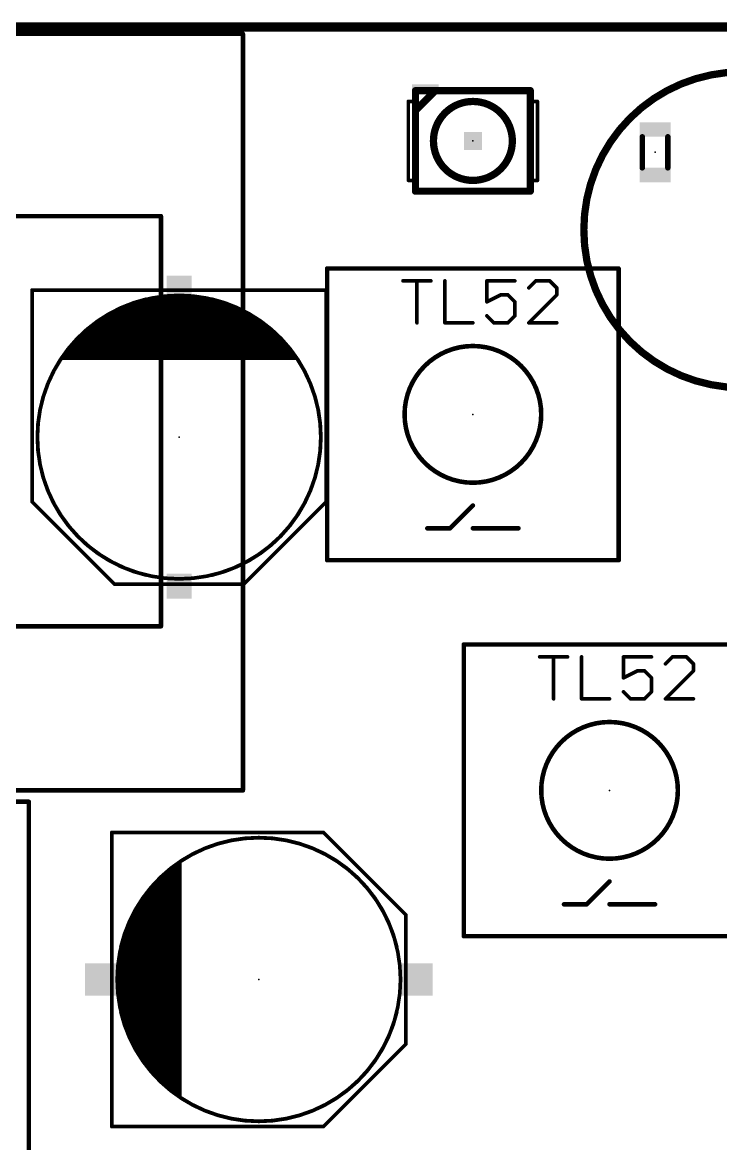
# Model space of a CAD drawing. Extents: x -0.2 to 4.76, y 0.34 to 5.06.
# Drawn here: x 2.793 to 3.559, y 3.825 to 5.055 of the extents above; entities that cross this region are included whole.
import ezdxf

# ---------------------------------------------------------------- set-up
doc = ezdxf.new("R2010")
doc.units = 0
for name, color, linetype in [('21', 253, 'CONTINUOUS'), ('22', 253, 'CONTINUOUS'), ('23', 7, 'CONTINUOUS'), ('24', 7, 'CONTINUOUS'), ('46', 140, 'CONTINUOUS'), ('51', 253, 'CONTINUOUS'), ('52', 253, 'CONTINUOUS')]:
    doc.layers.add(name, color=color, linetype=linetype)

# ---------------------------------------------------------------- blocks, each defined once
blk = doc.blocks.new('RECT')
blk.add_solid([(-0.5, -0.5), (0.5, -0.5), (-0.5, 0.5), (0.5, 0.5)])

msp = doc.modelspace()

# ---------------------------------------------------------------- linework, layer by layer
at = {"layer": '21'}
for points, const_width in [([(3.035, 5.0425), (1.695, 5.0425)], 0.005), ([(3.035, 4.2125), (3.035, 5.0425)], 0.005), ([(2.945, 4.8425), (1.765, 4.8425)], 0.005), ([(2.945, 4.3925), (2.945, 4.8425)], 0.005), ([(3.1275, 4.465), (3.1275, 4.785)], 0.005), ([(3.1275, 4.785), (3.4475, 4.785)], 0.005), ([(3.4475, 4.785), (3.4475, 4.465)], 0.005), ([(3.21076, 4.771464), (3.241453, 4.771464)], 0.004), ([(3.226106, 4.725425), (3.226106, 4.771464)], 0.004), ([(3.256799, 4.771464), (3.256799, 4.725425)], 0.004), ([(3.333531, 4.771464), (3.302838, 4.771464)], 0.004), ([(3.302838, 4.771464), (3.302838, 4.748445)], 0.004), ([(3.356551, 4.771464), (3.348878, 4.763791)], 0.004), ([(3.371897, 4.771464), (3.356551, 4.771464)], 0.004), ([(3.37957, 4.763791), (3.371897, 4.771464)], 0.004), ([(3.37957, 4.756118), (3.37957, 4.763791)], 0.004), ([(3.302838, 4.748445), (3.318185, 4.756118)], 0.004), ([(3.318185, 4.756118), (3.325858, 4.756118)], 0.004), ([(3.325858, 4.756118), (3.333531, 4.748445)], 0.004), ([(3.333531, 4.748445), (3.333531, 4.733098)], 0.004), ([(3.348878, 4.725425), (3.37957, 4.756118)], 0.004), ([(3.256799, 4.725425), (3.287492, 4.725425)], 0.004), ([(3.310511, 4.725425), (3.302838, 4.733098)], 0.004), ([(3.325858, 4.725425), (3.310511, 4.725425)], 0.004), ([(3.333531, 4.733098), (3.325858, 4.725425)], 0.004), ([(3.37957, 4.725425), (3.348878, 4.725425)], 0.004), ([(3.2625, 4.5), (3.2875, 4.525)], 0.005), ([(3.2375, 4.5), (3.2625, 4.5)], 0.005), ([(3.2875, 4.5), (3.3375, 4.5)], 0.005), ([(3.4475, 4.465), (3.1275, 4.465)], 0.005), ([(1.765, 4.3925), (2.945, 4.3925)], 0.005), ([(3.2775, 4.0525), (3.2775, 4.3725)], 0.005), ([(3.2775, 4.3725), (3.5975, 4.3725)], 0.005), ([(3.36076, 4.358964), (3.391453, 4.358964)], 0.004), ([(3.376106, 4.312925), (3.376106, 4.358964)], 0.004), ([(3.406799, 4.358964), (3.406799, 4.312925)], 0.004), ([(3.483531, 4.358964), (3.452838, 4.358964)], 0.004), ([(3.452838, 4.358964), (3.452838, 4.335945)], 0.004), ([(3.506551, 4.358964), (3.498878, 4.351291)], 0.004), ([(3.521897, 4.358964), (3.506551, 4.358964)], 0.004), ([(3.52957, 4.351291), (3.521897, 4.358964)], 0.004), ([(3.452838, 4.335945), (3.468185, 4.343618)], 0.004), ([(3.468185, 4.343618), (3.475858, 4.343618)], 0.004), ([(3.475858, 4.343618), (3.483531, 4.335945)], 0.004), ([(3.498878, 4.312925), (3.52957, 4.343618)], 0.004), ([(3.52957, 4.343618), (3.52957, 4.351291)], 0.004), ([(3.483531, 4.335945), (3.483531, 4.320598)], 0.004), ([(3.460511, 4.312925), (3.452838, 4.320598)], 0.004), ([(3.483531, 4.320598), (3.475858, 4.312925)], 0.004), ([(3.406799, 4.312925), (3.437492, 4.312925)], 0.004), ([(3.475858, 4.312925), (3.460511, 4.312925)], 0.004), ([(3.52957, 4.312925), (3.498878, 4.312925)], 0.004), ([(1.695, 4.2125), (3.035, 4.2125)], 0.005), ([(3.4125, 4.0875), (3.4375, 4.1125)], 0.005), ([(3.3875, 4.0875), (3.4125, 4.0875)], 0.005), ([(3.4375, 4.0875), (3.4875, 4.0875)], 0.005), ([(3.5975, 4.0525), (3.2775, 4.0525)], 0.005)]:
    msp.add_lwpolyline(points, dxfattribs=dict(at, const_width=const_width))
for points, const_width in [([(3.03625, 5.0425, 1), (3.03375, 5.0425)], 0.0025), ([(3.035, 5.04125, 1), (3.035, 5.04375)], 0.0025), ([(2.94625, 4.8425, 1), (2.94375, 4.8425)], 0.0025), ([(2.945, 4.84125, 1), (2.945, 4.84375)], 0.0025), ([(3.12875, 4.785, 1), (3.12625, 4.785)], 0.0025), ([(3.1275, 4.78625, 1), (3.1275, 4.78375)], 0.0025), ([(3.44875, 4.785, 1), (3.44625, 4.785)], 0.0025), ([(3.4475, 4.78375, 1), (3.4475, 4.78625)], 0.0025), ([(3.21076, 4.772464, 1), (3.21076, 4.770464)], 0.002), ([(3.227106, 4.771464, 1), (3.225106, 4.771464)], 0.002), ([(3.241453, 4.770464, 1), (3.241453, 4.772464)], 0.002), ([(3.257799, 4.771464, 1), (3.255799, 4.771464)], 0.002), ([(3.302838, 4.772464, 1), (3.302838, 4.770464)], 0.002), ([(3.303838, 4.771464, 1), (3.301838, 4.771464)], 0.002), ([(3.333531, 4.770464, 1), (3.333531, 4.772464)], 0.002), ([(3.356551, 4.772464, 1), (3.356551, 4.770464)], 0.002), ([(3.357258, 4.770757, 1), (3.355844, 4.772172)], 0.002), ([(3.372604, 4.772172, 1), (3.37119, 4.770757)], 0.002), ([(3.371897, 4.770464, 1), (3.371897, 4.772464)], 0.002), ([(3.34817, 4.764498, 1), (3.349585, 4.763084)], 0.002), ([(3.38057, 4.763791, 1), (3.37857, 4.763791)], 0.002), ([(3.378863, 4.763084, 1), (3.380277, 4.764498)], 0.002), ([(3.302391, 4.749339, 1), (3.303286, 4.74755)], 0.002), ([(3.301838, 4.748445, 1), (3.303838, 4.748445)], 0.002), ([(3.318185, 4.757118, 1), (3.318185, 4.755118)], 0.002), ([(3.318632, 4.755224, 1), (3.317737, 4.757012)], 0.002), ([(3.326565, 4.756825, 1), (3.325151, 4.755411)], 0.002), ([(3.325858, 4.755118, 1), (3.325858, 4.757118)], 0.002), ([(3.334531, 4.748445, 1), (3.332531, 4.748445)], 0.002), ([(3.332824, 4.747738, 1), (3.334238, 4.749152)], 0.002), ([(3.37857, 4.756118, 1), (3.38057, 4.756118)], 0.002), ([(3.380277, 4.755411, 1), (3.378863, 4.756825)], 0.002), ([(3.225106, 4.725425, 1), (3.227106, 4.725425)], 0.002), ([(3.256799, 4.726425, 1), (3.256799, 4.724425)], 0.002), ([(3.255799, 4.725425, 1), (3.257799, 4.725425)], 0.002), ([(3.287492, 4.724425, 1), (3.287492, 4.726425)], 0.002), ([(3.303545, 4.733805, 1), (3.302131, 4.732391)], 0.002), ([(3.310511, 4.726425, 1), (3.310511, 4.724425)], 0.002), ([(3.309804, 4.724718, 1), (3.311219, 4.726132)], 0.002), ([(3.325151, 4.726132, 1), (3.326565, 4.724718)], 0.002), ([(3.325858, 4.724425, 1), (3.325858, 4.726425)], 0.002), ([(3.332531, 4.733098, 1), (3.334531, 4.733098)], 0.002), ([(3.334238, 4.732391, 1), (3.332824, 4.733805)], 0.002), ([(3.34817, 4.726132, 1), (3.349585, 4.724718)], 0.002), ([(3.348878, 4.726425, 1), (3.348878, 4.724425)], 0.002), ([(3.37957, 4.724425, 1), (3.37957, 4.726425)], 0.002), ([(3.2875, 4.55, 1), (3.2875, 4.7, 1), (3.2875, 4.55)], 0.005), ([(3.288384, 4.524116, 1), (3.286616, 4.525884)], 0.0025), ([(3.2375, 4.50125, 1), (3.2375, 4.49875)], 0.0025), ([(3.261616, 4.500884, 1), (3.263384, 4.499116)], 0.0025), ([(3.2625, 4.49875, 1), (3.2625, 4.50125)], 0.0025), ([(3.2875, 4.50125, 1), (3.2875, 4.49875)], 0.0025), ([(3.3375, 4.49875, 1), (3.3375, 4.50125)], 0.0025), ([(3.1275, 4.46625, 1), (3.1275, 4.46375)], 0.0025), ([(3.12625, 4.465, 1), (3.12875, 4.465)], 0.0025), ([(3.44625, 4.465, 1), (3.44875, 4.465)], 0.0025), ([(3.4475, 4.46375, 1), (3.4475, 4.46625)], 0.0025), ([(2.94375, 4.3925, 1), (2.94625, 4.3925)], 0.0025), ([(2.945, 4.39125, 1), (2.945, 4.39375)], 0.0025), ([(3.27875, 4.3725, 1), (3.27625, 4.3725)], 0.0025), ([(3.2775, 4.37375, 1), (3.2775, 4.37125)], 0.0025), ([(3.36076, 4.359964, 1), (3.36076, 4.357964)], 0.002), ([(3.377106, 4.358964, 1), (3.375106, 4.358964)], 0.002), ([(3.391453, 4.357964, 1), (3.391453, 4.359964)], 0.002), ([(3.407799, 4.358964, 1), (3.405799, 4.358964)], 0.002), ([(3.452838, 4.359964, 1), (3.452838, 4.357964)], 0.002), ([(3.453838, 4.358964, 1), (3.451838, 4.358964)], 0.002), ([(3.483531, 4.357964, 1), (3.483531, 4.359964)], 0.002), ([(3.506551, 4.359964, 1), (3.506551, 4.357964)], 0.002), ([(3.507258, 4.358257, 1), (3.505844, 4.359672)], 0.002), ([(3.522604, 4.359672, 1), (3.52119, 4.358257)], 0.002), ([(3.521897, 4.357964, 1), (3.521897, 4.359964)], 0.002), ([(3.468185, 4.344618, 1), (3.468185, 4.342618)], 0.002), ([(3.468632, 4.342724, 1), (3.467737, 4.344512)], 0.002), ([(3.476565, 4.344325, 1), (3.475151, 4.342911)], 0.002), ([(3.475858, 4.342618, 1), (3.475858, 4.344618)], 0.002), ([(3.49817, 4.351998, 1), (3.499585, 4.350584)], 0.002), ([(3.53057, 4.351291, 1), (3.52857, 4.351291)], 0.002), ([(3.52857, 4.343618, 1), (3.53057, 4.343618)], 0.002), ([(3.528863, 4.350584, 1), (3.530277, 4.351998)], 0.002), ([(3.530277, 4.342911, 1), (3.528863, 4.344325)], 0.002), ([(3.452391, 4.336839, 1), (3.453286, 4.33505)], 0.002), ([(3.451838, 4.335945, 1), (3.453838, 4.335945)], 0.002), ([(3.484531, 4.335945, 1), (3.482531, 4.335945)], 0.002), ([(3.482824, 4.335238, 1), (3.484238, 4.336652)], 0.002), ([(3.453545, 4.321305, 1), (3.452131, 4.319891)], 0.002), ([(3.482531, 4.320598, 1), (3.484531, 4.320598)], 0.002), ([(3.484238, 4.319891, 1), (3.482824, 4.321305)], 0.002), ([(3.375106, 4.312925, 1), (3.377106, 4.312925)], 0.002), ([(3.406799, 4.313925, 1), (3.406799, 4.311925)], 0.002), ([(3.405799, 4.312925, 1), (3.407799, 4.312925)], 0.002), ([(3.437492, 4.311925, 1), (3.437492, 4.313925)], 0.002), ([(3.460511, 4.313925, 1), (3.460511, 4.311925)], 0.002), ([(3.459804, 4.312218, 1), (3.461219, 4.313632)], 0.002), ([(3.475151, 4.313632, 1), (3.476565, 4.312218)], 0.002), ([(3.475858, 4.311925, 1), (3.475858, 4.313925)], 0.002), ([(3.49817, 4.313632, 1), (3.499585, 4.312218)], 0.002), ([(3.498878, 4.313925, 1), (3.498878, 4.311925)], 0.002), ([(3.52957, 4.311925, 1), (3.52957, 4.313925)], 0.002), ([(3.4375, 4.1375, 1), (3.4375, 4.2875, 1), (3.4375, 4.1375)], 0.005), ([(3.03375, 4.2125, 1), (3.03625, 4.2125)], 0.0025), ([(3.035, 4.21125, 1), (3.035, 4.21375)], 0.0025), ([(3.438384, 4.111616, 1), (3.436616, 4.113384)], 0.0025), ([(3.3875, 4.08875, 1), (3.3875, 4.08625)], 0.0025), ([(3.411616, 4.088384, 1), (3.413384, 4.086616)], 0.0025), ([(3.4125, 4.08625, 1), (3.4125, 4.08875)], 0.0025), ([(3.4375, 4.08875, 1), (3.4375, 4.08625)], 0.0025), ([(3.4875, 4.08625, 1), (3.4875, 4.08875)], 0.0025), ([(3.2775, 4.05375, 1), (3.2775, 4.05125)], 0.0025), ([(3.27625, 4.0525, 1), (3.27875, 4.0525)], 0.0025)]:
    msp.add_lwpolyline(points, format="xyb", dxfattribs=dict(at, const_width=const_width))
at = {"layer": '22'}
for points, const_width in [([(3.5825, 4.654272, 1), (3.5825, 5.000728, 1), (3.5825, 4.654272)], 0.008), ([(2.803583, 4.762417, 1), (2.803583, 4.760417)], 0.002), ([(2.804583, 4.761417, 1), (2.802583, 4.761417)], 0.002), ([(2.929567, 4.760417, 1), (2.929567, 4.762417)], 0.002), ([(3.000433, 4.762417, 1), (3.000433, 4.760417)], 0.002), ([(3.127417, 4.761417, 1), (3.125417, 4.761417)], 0.002), ([(3.126417, 4.760417, 1), (3.126417, 4.762417)], 0.002), ([(2.929567, 4.751575, 0.793194), (2.929567, 4.448425)], 0.004), ([(3.000433, 4.448425, 0.793194), (3.000433, 4.751575)], 0.004), ([(2.80429, 4.529841, 1), (2.802876, 4.528427)], 0.002), ([(2.802583, 4.529134, 1), (2.804583, 4.529134)], 0.002), ([(3.125417, 4.529134, 1), (3.127417, 4.529134)], 0.002), ([(3.127124, 4.528427, 1), (3.12571, 4.529841)], 0.002), ([(2.894134, 4.439583, 1), (2.894134, 4.437583)], 0.002), ([(2.929567, 4.437583, 1), (2.929567, 4.439583)], 0.002), ([(3.000433, 4.439583, 1), (3.000433, 4.437583)], 0.002), ([(3.035866, 4.437583, 1), (3.035866, 4.439583)], 0.002), ([(2.893427, 4.437876, 1), (2.894841, 4.43929)], 0.002), ([(3.035159, 4.43929, 1), (3.036573, 4.437876)], 0.002), ([(2.80125, 4.2, 1), (2.79875, 4.2)], 0.0025), ([(2.8, 4.19875, 1), (2.8, 4.20125)], 0.0025), ([(2.891083, 4.167417, 1), (2.891083, 4.165417)], 0.002), ([(2.892083, 4.166417, 1), (2.890083, 4.166417)], 0.002), ([(3.204075, 4.040433, 0.793194), (2.900925, 4.040433)], 0.004), ([(3.124073, 4.167124, 1), (3.122659, 4.16571)], 0.002), ([(3.123366, 4.165417, 1), (3.123366, 4.167417)], 0.002), ([(3.214917, 4.075866, 1), (3.212917, 4.075866)], 0.002), ([(3.21321, 4.075159, 1), (3.214624, 4.076573)], 0.002), ([(2.890083, 4.04437, 1), (2.892083, 4.04437)], 0.002), ([(3.212917, 4.04437, 1), (3.214917, 4.04437)], 0.002), ([(2.892083, 3.96563, 1), (2.890083, 3.96563)], 0.002), ([(2.900925, 3.969567, 0.793194), (3.204075, 3.969567)], 0.004), ([(3.214917, 3.96563, 1), (3.212917, 3.96563)], 0.002), ([(3.214624, 3.933427, 1), (3.21321, 3.934841)], 0.002), ([(3.212917, 3.934134, 1), (3.214917, 3.934134)], 0.002), ([(2.891083, 3.844583, 1), (2.891083, 3.842583)], 0.002), ([(2.890083, 3.843583, 1), (2.892083, 3.843583)], 0.002), ([(3.122659, 3.84429, 1), (3.124073, 3.842876)], 0.002), ([(3.123366, 3.842583, 1), (3.123366, 3.844583)], 0.002)]:
    msp.add_lwpolyline(points, format="xyb", dxfattribs=dict(at, const_width=const_width))
for points, const_width in [([(2.929567, 4.761417), (2.803583, 4.761417)], 0.004), ([(2.803583, 4.761417), (2.803583, 4.529134)], 0.004), ([(3.126417, 4.761417), (3.000433, 4.761417)], 0.004), ([(3.126417, 4.529134), (3.126417, 4.761417)], 0.004), ([(2.803583, 4.529134), (2.894134, 4.438583)], 0.004), ([(3.035866, 4.438583), (3.126417, 4.529134)], 0.004), ([(2.894134, 4.438583), (2.929567, 4.438583)], 0.004), ([(3.000433, 4.438583), (3.035866, 4.438583)], 0.004), ([(2.8, 4.2), (1.9, 4.2)], 0.005), ([(2.8, 3.8), (2.8, 4.2)], 0.005), ([(3.123366, 4.166417), (2.891083, 4.166417)], 0.004), ([(2.891083, 4.166417), (2.891083, 4.04437)], 0.004), ([(3.213917, 4.075866), (3.123366, 4.166417)], 0.004), ([(3.213917, 4.04437), (3.213917, 4.075866)], 0.004), ([(2.891083, 3.96563), (2.891083, 3.843583)], 0.004), ([(3.213917, 3.934134), (3.213917, 3.96563)], 0.004), ([(3.123366, 3.843583), (3.213917, 3.934134)], 0.004), ([(2.891083, 3.843583), (3.123366, 3.843583)], 0.004)]:
    msp.add_lwpolyline(points, dxfattribs=dict(at, const_width=const_width))
at = {"layer": '23'}
for p in [(3.2875, 4.925), (3.4875, 4.9125), (3.2875, 4.625), (3.4375, 4.2125)]:
    msp.add_point(p, dxfattribs=at)
at = {"layer": '24'}
for p in [(2.965, 4.6), (3.0525, 4.005)]:
    msp.add_point(p, dxfattribs=at)
at = {"layer": '46', "const_width": 0.01}
msp.add_lwpolyline([(0.15, 5.05), (4.4, 5.05)], dxfattribs=at)
at = {"layer": '51'}
for points, const_width in [([(3.246161, 4.980118), (3.224508, 4.980118)], 0.008), ([(3.224508, 4.980118), (3.224508, 4.968307)], 0.008), ([(3.224508, 4.958465), (3.246161, 4.980118)], 0.008), ([(3.350492, 4.980118), (3.246161, 4.980118)], 0.008), ([(3.350492, 4.968307), (3.350492, 4.980118)], 0.008), ([(3.224508, 4.968307), (3.216634, 4.968307)], 0.004), ([(3.216634, 4.968307), (3.216634, 4.881693)], 0.004), ([(3.224508, 4.968307), (3.224508, 4.958465)], 0.008), ([(3.350492, 4.881693), (3.350492, 4.968307)], 0.008), ([(3.350492, 4.968307), (3.358366, 4.968307)], 0.004), ([(3.358366, 4.968307), (3.358366, 4.881693)], 0.004), ([(3.224508, 4.958465), (3.224508, 4.881693)], 0.008), ([(3.473484, 4.929508), (3.473484, 4.895492)], 0.006), ([(3.501516, 4.895492), (3.501516, 4.929508)], 0.006), ([(3.216634, 4.881693), (3.224508, 4.881693)], 0.004), ([(3.224508, 4.881693), (3.224508, 4.869882)], 0.008), ([(3.350492, 4.869882), (3.350492, 4.881693)], 0.008), ([(3.358366, 4.881693), (3.350492, 4.881693)], 0.004), ([(3.224508, 4.869882), (3.350492, 4.869882)], 0.008)]:
    msp.add_lwpolyline(points, dxfattribs=dict(at, const_width=const_width))
for points, const_width in [([(3.224508, 4.982118, 1), (3.224508, 4.978118)], 0.004), ([(3.226508, 4.980118, 1), (3.222508, 4.980118)], 0.004), ([(3.246161, 4.982118, 1), (3.246161, 4.978118)], 0.004), ([(3.247576, 4.978704, 1), (3.244747, 4.981532)], 0.004), ([(3.246161, 4.978118, 1), (3.246161, 4.982118)], 0.004), ([(3.352492, 4.980118, 1), (3.348492, 4.980118)], 0.004), ([(3.350492, 4.978118, 1), (3.350492, 4.982118)], 0.004), ([(3.216634, 4.969307, 1), (3.216634, 4.967307)], 0.002), ([(3.217634, 4.968307, 1), (3.215634, 4.968307)], 0.002), ([(3.226508, 4.968307, 1), (3.222508, 4.968307)], 0.004), ([(3.222508, 4.968307, 1), (3.226508, 4.968307)], 0.004), ([(3.224508, 4.967307, 1), (3.224508, 4.969307)], 0.002), ([(3.2875, 4.881693, 1), (3.2875, 4.968307, 1), (3.2875, 4.881693)], 0.008), ([(3.352492, 4.968307, 1), (3.348492, 4.968307)], 0.004), ([(3.348492, 4.968307, 1), (3.352492, 4.968307)], 0.004), ([(3.350492, 4.969307, 1), (3.350492, 4.967307)], 0.002), ([(3.359366, 4.968307, 1), (3.357366, 4.968307)], 0.002), ([(3.358366, 4.967307, 1), (3.358366, 4.969307)], 0.002), ([(3.226508, 4.958465, 1), (3.222508, 4.958465)], 0.004), ([(3.223094, 4.959879, 1), (3.225922, 4.95705)], 0.004), ([(3.222508, 4.958465, 1), (3.226508, 4.958465)], 0.004), ([(3.474984, 4.929508, 1), (3.471984, 4.929508)], 0.003), ([(3.503016, 4.929508, 1), (3.500016, 4.929508)], 0.003), ([(3.471984, 4.895492, 1), (3.474984, 4.895492)], 0.003), ([(3.500016, 4.895492, 1), (3.503016, 4.895492)], 0.003), ([(3.216634, 4.882693, 1), (3.216634, 4.880693)], 0.002), ([(3.226508, 4.881693, 1), (3.222508, 4.881693)], 0.004), ([(3.222508, 4.881693, 1), (3.226508, 4.881693)], 0.004), ([(3.224508, 4.880693, 1), (3.224508, 4.882693)], 0.002), ([(3.352492, 4.881693, 1), (3.348492, 4.881693)], 0.004), ([(3.348492, 4.881693, 1), (3.352492, 4.881693)], 0.004), ([(3.350492, 4.882693, 1), (3.350492, 4.880693)], 0.002), ([(3.358366, 4.880693, 1), (3.358366, 4.882693)], 0.002), ([(3.215634, 4.881693, 1), (3.217634, 4.881693)], 0.002), ([(3.224508, 4.871882, 1), (3.224508, 4.867882)], 0.004), ([(3.222508, 4.869882, 1), (3.226508, 4.869882)], 0.004), ([(3.348492, 4.869882, 1), (3.352492, 4.869882)], 0.004), ([(3.350492, 4.867882, 1), (3.350492, 4.871882)], 0.004), ([(3.357366, 4.881693, 1), (3.359366, 4.881693)], 0.002)]:
    msp.add_lwpolyline(points, format="xyb", dxfattribs=dict(at, const_width=const_width))
at = {"layer": '52', "const_width": 0.004}
for points in [[(2.803583, 4.761417), (2.803583, 4.529134)], [(3.126417, 4.761417), (2.803583, 4.761417)], [(3.126417, 4.529134), (3.126417, 4.761417)], [(2.905945, 4.741732), (2.939409, 4.751575)], [(2.921, 4.74616), (2.921, 4.688583)], [(2.925, 4.747337), (2.925, 4.688583)], [(2.929, 4.748513), (2.929, 4.688583)], [(2.933, 4.74969), (2.933, 4.688583)], [(2.937, 4.750866), (2.937, 4.688583)], [(2.939409, 4.751575), (2.990591, 4.751575)], [(2.941, 4.751575), (2.941, 4.688583)], [(2.945, 4.751575), (2.945, 4.688583)], [(2.949, 4.751575), (2.949, 4.688583)], [(2.953, 4.751575), (2.953, 4.688583)], [(2.957, 4.751575), (2.957, 4.688583)], [(2.961, 4.751575), (2.961, 4.688583)], [(2.965, 4.751575), (2.965, 4.688583)], [(2.969, 4.751575), (2.969, 4.688583)], [(2.973, 4.751575), (2.973, 4.688583)], [(2.977, 4.751575), (2.977, 4.688583)], [(2.981, 4.751575), (2.981, 4.688583)], [(2.985, 4.751575), (2.985, 4.688583)], [(2.989, 4.751575), (2.989, 4.688583)], [(2.990591, 4.751575), (3.027992, 4.739764)], [(2.993, 4.750814), (2.993, 4.688583)], [(2.997, 4.749551), (2.997, 4.688583)], [(3.001, 4.748288), (3.001, 4.688583)], [(3.005, 4.747024), (3.005, 4.688583)], [(2.866575, 4.71811), (2.905945, 4.741732)], [(2.893, 4.733965), (2.893, 4.688583)], [(2.897, 4.736365), (2.897, 4.688583)], [(2.901, 4.738765), (2.901, 4.688583)], [(2.905, 4.741165), (2.905, 4.688583)], [(2.909, 4.742631), (2.909, 4.688583)], [(2.913, 4.743807), (2.913, 4.688583)], [(2.917, 4.744984), (2.917, 4.688583)], [(3.009, 4.745761), (3.009, 4.688583)], [(3.013, 4.744498), (3.013, 4.688583)], [(3.017, 4.743235), (3.017, 4.688583)], [(3.021, 4.741972), (3.021, 4.688583)], [(3.025, 4.740709), (3.025, 4.688583)], [(3.027992, 4.739764), (3.065394, 4.716142)], [(3.029, 4.739127), (3.029, 4.688583)], [(3.033, 4.736601), (3.033, 4.688583)], [(3.037, 4.734075), (3.037, 4.688583)], [(2.873, 4.721965), (2.873, 4.688583)], [(2.877, 4.724365), (2.877, 4.688583)], [(2.881, 4.726765), (2.881, 4.688583)], [(2.885, 4.729165), (2.885, 4.688583)], [(2.889, 4.731565), (2.889, 4.688583)], [(3.041, 4.731548), (3.041, 4.688583)], [(3.045, 4.729022), (3.045, 4.688583)], [(3.049, 4.726496), (3.049, 4.688583)], [(3.053, 4.723969), (3.053, 4.688583)], [(3.057, 4.721443), (3.057, 4.688583)], [(2.839016, 4.688583), (2.866575, 4.71811)], [(2.861, 4.712137), (2.861, 4.688583)], [(2.865, 4.716423), (2.865, 4.688583)], [(2.869, 4.719565), (2.869, 4.688583)], [(3.061, 4.718917), (3.061, 4.688583)], [(3.065, 4.716391), (3.065, 4.688583)], [(3.065394, 4.716142), (3.090984, 4.688583)], [(3.069, 4.712258), (3.069, 4.688583)], [(2.849, 4.69928), (2.849, 4.688583)], [(2.853, 4.703566), (2.853, 4.688583)], [(2.857, 4.707852), (2.857, 4.688583)], [(3.073, 4.70795), (3.073, 4.688583)], [(3.077, 4.703643), (3.077, 4.688583)], [(3.081, 4.699335), (3.081, 4.688583)], [(2.837047, 4.686614), (3.092953, 4.686614)], [(2.840984, 4.688583), (2.839016, 4.688583)], [(3.090984, 4.688583), (2.840984, 4.688583)], [(2.841, 4.690709), (2.841, 4.688583)], [(2.845, 4.694994), (2.845, 4.688583)], [(3.085, 4.695027), (3.085, 4.688583)], [(3.089, 4.69072), (3.089, 4.688583)], [(2.803583, 4.529134), (2.894134, 4.438583)], [(3.035866, 4.438583), (3.126417, 4.529134)], [(2.894134, 4.438583), (3.035866, 4.438583)], [(3.123366, 4.166417), (2.891083, 4.166417)], [(2.891083, 4.166417), (2.891083, 3.843583)], [(3.213917, 4.075866), (3.123366, 4.166417)], [(2.936358, 4.105394), (2.963917, 4.130984)], [(2.963917, 4.130984), (2.963917, 3.880984)], [(2.965886, 3.877047), (2.965886, 4.132953)], [(2.953165, 4.121), (2.963917, 4.121)], [(2.957473, 4.125), (2.963917, 4.125)], [(2.96178, 4.129), (2.963917, 4.129)], [(2.940242, 4.109), (2.963917, 4.109)], [(2.94455, 4.113), (2.963917, 4.113)], [(2.948857, 4.117), (2.963917, 4.117)], [(2.912736, 4.067992), (2.936358, 4.105394)], [(2.931057, 4.097), (2.963917, 4.097)], [(2.933583, 4.101), (2.963917, 4.101)], [(2.936109, 4.105), (2.963917, 4.105)], [(2.923478, 4.085), (2.963917, 4.085)], [(2.926004, 4.089), (2.963917, 4.089)], [(2.928531, 4.093), (2.963917, 4.093)], [(2.915899, 4.073), (2.963917, 4.073)], [(2.918425, 4.077), (2.963917, 4.077)], [(2.920952, 4.081), (2.963917, 4.081)], [(3.213917, 3.934134), (3.213917, 4.075866)], [(2.900925, 4.030591), (2.912736, 4.067992)], [(2.910528, 4.061), (2.963917, 4.061)], [(2.911791, 4.065), (2.963917, 4.065)], [(2.913373, 4.069), (2.963917, 4.069)], [(2.905476, 4.045), (2.963917, 4.045)], [(2.906739, 4.049), (2.963917, 4.049)], [(2.908002, 4.053), (2.963917, 4.053)], [(2.909265, 4.057), (2.963917, 4.057)], [(2.901686, 4.033), (2.963917, 4.033)], [(2.902949, 4.037), (2.963917, 4.037)], [(2.904212, 4.041), (2.963917, 4.041)], [(2.900925, 3.979409), (2.900925, 4.030591)], [(2.900925, 4.029), (2.963917, 4.029)], [(2.900925, 4.025), (2.963917, 4.025)], [(2.900925, 4.021), (2.963917, 4.021)], [(2.900925, 4.017), (2.963917, 4.017)], [(2.900925, 4.013), (2.963917, 4.013)], [(2.900925, 4.009), (2.963917, 4.009)], [(2.900925, 4.005), (2.963917, 4.005)], [(2.900925, 4.001), (2.963917, 4.001)], [(2.900925, 3.997), (2.963917, 3.997)], [(2.900925, 3.993), (2.963917, 3.993)], [(2.900925, 3.989), (2.963917, 3.989)], [(2.900925, 3.985), (2.963917, 3.985)], [(2.900925, 3.981), (2.963917, 3.981)], [(2.910768, 3.945945), (2.900925, 3.979409)], [(2.901634, 3.977), (2.963917, 3.977)], [(2.90281, 3.973), (2.963917, 3.973)], [(2.903987, 3.969), (2.963917, 3.969)], [(2.905163, 3.965), (2.963917, 3.965)], [(2.90634, 3.961), (2.963917, 3.961)], [(2.907516, 3.957), (2.963917, 3.957)], [(2.908693, 3.953), (2.963917, 3.953)], [(2.909869, 3.949), (2.963917, 3.949)], [(2.93439, 3.906575), (2.910768, 3.945945)], [(2.911335, 3.945), (2.963917, 3.945)], [(2.913735, 3.941), (2.963917, 3.941)], [(2.916135, 3.937), (2.963917, 3.937)], [(3.123366, 3.843583), (3.213917, 3.934134)], [(2.918535, 3.933), (2.963917, 3.933)], [(2.920935, 3.929), (2.963917, 3.929)], [(2.923335, 3.925), (2.963917, 3.925)], [(2.925735, 3.921), (2.963917, 3.921)], [(2.928135, 3.917), (2.963917, 3.917)], [(2.930535, 3.913), (2.963917, 3.913)], [(2.932935, 3.909), (2.963917, 3.909)], [(2.963917, 3.879016), (2.93439, 3.906575)], [(2.936077, 3.905), (2.963917, 3.905)], [(2.940363, 3.901), (2.963917, 3.901)], [(2.944648, 3.897), (2.963917, 3.897)], [(2.948934, 3.893), (2.963917, 3.893)], [(2.95322, 3.889), (2.963917, 3.889)], [(2.957506, 3.885), (2.963917, 3.885)], [(2.961791, 3.881), (2.963917, 3.881)], [(2.963917, 3.880984), (2.963917, 3.879016)], [(2.891083, 3.843583), (3.123366, 3.843583)]]:
    msp.add_lwpolyline(points, dxfattribs=at)
at = {"layer": '52'}
for points, const_width in [([(2.804583, 4.761417, 1), (2.802583, 4.761417)], 0.002), ([(2.803583, 4.762417, 1), (2.803583, 4.760417)], 0.002), ([(3.127417, 4.761417, 1), (3.125417, 4.761417)], 0.002), ([(3.126417, 4.760417, 1), (3.126417, 4.762417)], 0.002), ([(2.965, 4.444488, 1), (2.965, 4.755512, 1), (2.965, 4.444488)], 0.004), ([(2.922, 4.74616, 1), (2.92, 4.74616)], 0.002), ([(2.926, 4.747337, 1), (2.924, 4.747337)], 0.002), ([(2.93, 4.748513, 1), (2.928, 4.748513)], 0.002), ([(2.934, 4.74969, 1), (2.932, 4.74969)], 0.002), ([(2.938, 4.750866, 1), (2.936, 4.750866)], 0.002), ([(2.939409, 4.752575, 1), (2.939409, 4.750575)], 0.002), ([(2.939692, 4.750615, 1), (2.939127, 4.752534)], 0.002), ([(2.942, 4.751575, 1), (2.94, 4.751575)], 0.002), ([(2.946, 4.751575, 1), (2.944, 4.751575)], 0.002), ([(2.95, 4.751575, 1), (2.948, 4.751575)], 0.002), ([(2.954, 4.751575, 1), (2.952, 4.751575)], 0.002), ([(2.958, 4.751575, 1), (2.956, 4.751575)], 0.002), ([(2.962, 4.751575, 1), (2.96, 4.751575)], 0.002), ([(2.966, 4.751575, 1), (2.964, 4.751575)], 0.002), ([(2.97, 4.751575, 1), (2.968, 4.751575)], 0.002), ([(2.974, 4.751575, 1), (2.972, 4.751575)], 0.002), ([(2.978, 4.751575, 1), (2.976, 4.751575)], 0.002), ([(2.982, 4.751575, 1), (2.98, 4.751575)], 0.002), ([(2.986, 4.751575, 1), (2.984, 4.751575)], 0.002), ([(2.99, 4.751575, 1), (2.988, 4.751575)], 0.002), ([(2.990892, 4.752528, 1), (2.990289, 4.750621)], 0.002), ([(2.990591, 4.750575, 1), (2.990591, 4.752575)], 0.002), ([(2.994, 4.750814, 1), (2.992, 4.750814)], 0.002), ([(2.998, 4.749551, 1), (2.996, 4.749551)], 0.002), ([(3.002, 4.748288, 1), (3, 4.748288)], 0.002), ([(3.006, 4.747024, 1), (3.004, 4.747024)], 0.002), ([(2.894, 4.733965, 1), (2.892, 4.733965)], 0.002), ([(2.898, 4.736365, 1), (2.896, 4.736365)], 0.002), ([(2.902, 4.738765, 1), (2.9, 4.738765)], 0.002), ([(2.906, 4.741165, 1), (2.904, 4.741165)], 0.002), ([(2.905663, 4.742692, 1), (2.906227, 4.740773)], 0.002), ([(2.906459, 4.740875, 1), (2.90543, 4.74259)], 0.002), ([(2.91, 4.742631, 1), (2.908, 4.742631)], 0.002), ([(2.914, 4.743807, 1), (2.912, 4.743807)], 0.002), ([(2.918, 4.744984, 1), (2.916, 4.744984)], 0.002), ([(3.01, 4.745761, 1), (3.008, 4.745761)], 0.002), ([(3.014, 4.744498, 1), (3.012, 4.744498)], 0.002), ([(3.018, 4.743235, 1), (3.016, 4.743235)], 0.002), ([(3.022, 4.741972, 1), (3.02, 4.741972)], 0.002), ([(3.026, 4.740709, 1), (3.024, 4.740709)], 0.002), ([(3.028526, 4.740609, 1), (3.027458, 4.738918)], 0.002), ([(3.027691, 4.73881, 1), (3.028293, 4.740717)], 0.002), ([(3.03, 4.739127, 1), (3.028, 4.739127)], 0.002), ([(3.034, 4.736601, 1), (3.032, 4.736601)], 0.002), ([(3.038, 4.734075, 1), (3.036, 4.734075)], 0.002), ([(2.874, 4.721965, 1), (2.872, 4.721965)], 0.002), ([(2.878, 4.724365, 1), (2.876, 4.724365)], 0.002), ([(2.882, 4.726765, 1), (2.88, 4.726765)], 0.002), ([(2.886, 4.729165, 1), (2.884, 4.729165)], 0.002), ([(2.89, 4.731565, 1), (2.888, 4.731565)], 0.002), ([(3.042, 4.731548, 1), (3.04, 4.731548)], 0.002), ([(3.046, 4.729022, 1), (3.044, 4.729022)], 0.002), ([(3.05, 4.726496, 1), (3.048, 4.726496)], 0.002), ([(3.054, 4.723969, 1), (3.052, 4.723969)], 0.002), ([(3.058, 4.721443, 1), (3.056, 4.721443)], 0.002), ([(2.862, 4.712137, 1), (2.86, 4.712137)], 0.002), ([(2.866, 4.716423, 1), (2.864, 4.716423)], 0.002), ([(2.86606, 4.718968, 1), (2.867089, 4.717253)], 0.002), ([(2.867306, 4.717428, 1), (2.865844, 4.718793)], 0.002), ([(2.87, 4.719565, 1), (2.868, 4.719565)], 0.002), ([(3.062, 4.718917, 1), (3.06, 4.718917)], 0.002), ([(3.066, 4.716391, 1), (3.064, 4.716391)], 0.002), ([(3.066126, 4.716822, 1), (3.064661, 4.715461)], 0.002), ([(3.06486, 4.715296, 1), (3.065928, 4.716987)], 0.002), ([(3.07, 4.712258, 1), (3.068, 4.712258)], 0.002), ([(2.85, 4.69928, 1), (2.848, 4.69928)], 0.002), ([(2.854, 4.703566, 1), (2.852, 4.703566)], 0.002), ([(2.858, 4.707852, 1), (2.856, 4.707852)], 0.002), ([(3.074, 4.70795, 1), (3.072, 4.70795)], 0.002), ([(3.078, 4.703643, 1), (3.076, 4.703643)], 0.002), ([(3.082, 4.699335, 1), (3.08, 4.699335)], 0.002), ([(2.837047, 4.687614, 1), (2.837047, 4.685614)], 0.002), ([(2.839016, 4.689583, 1), (2.839016, 4.687583)], 0.002), ([(2.838285, 4.689265, 1), (2.839747, 4.6879)], 0.002), ([(2.840984, 4.689583, 1), (2.840984, 4.687583)], 0.002), ([(2.842, 4.690709, 1), (2.84, 4.690709)], 0.002), ([(2.84, 4.688583, 1), (2.842, 4.688583)], 0.002), ([(2.840984, 4.687583, 1), (2.840984, 4.689583)], 0.002), ([(2.846, 4.694994, 1), (2.844, 4.694994)], 0.002), ([(2.844, 4.688583, 1), (2.846, 4.688583)], 0.002), ([(2.848, 4.688583, 1), (2.85, 4.688583)], 0.002), ([(2.852, 4.688583, 1), (2.854, 4.688583)], 0.002), ([(2.856, 4.688583, 1), (2.858, 4.688583)], 0.002), ([(2.86, 4.688583, 1), (2.862, 4.688583)], 0.002), ([(2.864, 4.688583, 1), (2.866, 4.688583)], 0.002), ([(2.868, 4.688583, 1), (2.87, 4.688583)], 0.002), ([(2.872, 4.688583, 1), (2.874, 4.688583)], 0.002), ([(2.876, 4.688583, 1), (2.878, 4.688583)], 0.002), ([(2.88, 4.688583, 1), (2.882, 4.688583)], 0.002), ([(2.884, 4.688583, 1), (2.886, 4.688583)], 0.002), ([(2.888, 4.688583, 1), (2.89, 4.688583)], 0.002), ([(2.892, 4.688583, 1), (2.894, 4.688583)], 0.002), ([(2.896, 4.688583, 1), (2.898, 4.688583)], 0.002), ([(2.9, 4.688583, 1), (2.902, 4.688583)], 0.002), ([(2.904, 4.688583, 1), (2.906, 4.688583)], 0.002), ([(2.908, 4.688583, 1), (2.91, 4.688583)], 0.002), ([(2.912, 4.688583, 1), (2.914, 4.688583)], 0.002), ([(2.916, 4.688583, 1), (2.918, 4.688583)], 0.002), ([(2.92, 4.688583, 1), (2.922, 4.688583)], 0.002), ([(2.924, 4.688583, 1), (2.926, 4.688583)], 0.002), ([(2.928, 4.688583, 1), (2.93, 4.688583)], 0.002), ([(2.932, 4.688583, 1), (2.934, 4.688583)], 0.002), ([(2.936, 4.688583, 1), (2.938, 4.688583)], 0.002), ([(2.94, 4.688583, 1), (2.942, 4.688583)], 0.002), ([(2.944, 4.688583, 1), (2.946, 4.688583)], 0.002), ([(2.948, 4.688583, 1), (2.95, 4.688583)], 0.002), ([(2.952, 4.688583, 1), (2.954, 4.688583)], 0.002), ([(2.956, 4.688583, 1), (2.958, 4.688583)], 0.002), ([(2.96, 4.688583, 1), (2.962, 4.688583)], 0.002), ([(2.964, 4.688583, 1), (2.966, 4.688583)], 0.002), ([(2.968, 4.688583, 1), (2.97, 4.688583)], 0.002), ([(2.972, 4.688583, 1), (2.974, 4.688583)], 0.002), ([(2.976, 4.688583, 1), (2.978, 4.688583)], 0.002), ([(2.98, 4.688583, 1), (2.982, 4.688583)], 0.002), ([(2.984, 4.688583, 1), (2.986, 4.688583)], 0.002), ([(2.988, 4.688583, 1), (2.99, 4.688583)], 0.002), ([(2.992, 4.688583, 1), (2.994, 4.688583)], 0.002), ([(2.996, 4.688583, 1), (2.998, 4.688583)], 0.002), ([(3, 4.688583, 1), (3.002, 4.688583)], 0.002), ([(3.004, 4.688583, 1), (3.006, 4.688583)], 0.002), ([(3.008, 4.688583, 1), (3.01, 4.688583)], 0.002), ([(3.012, 4.688583, 1), (3.014, 4.688583)], 0.002), ([(3.016, 4.688583, 1), (3.018, 4.688583)], 0.002), ([(3.02, 4.688583, 1), (3.022, 4.688583)], 0.002), ([(3.024, 4.688583, 1), (3.026, 4.688583)], 0.002), ([(3.028, 4.688583, 1), (3.03, 4.688583)], 0.002), ([(3.032, 4.688583, 1), (3.034, 4.688583)], 0.002), ([(3.036, 4.688583, 1), (3.038, 4.688583)], 0.002), ([(3.04, 4.688583, 1), (3.042, 4.688583)], 0.002), ([(3.044, 4.688583, 1), (3.046, 4.688583)], 0.002), ([(3.048, 4.688583, 1), (3.05, 4.688583)], 0.002), ([(3.052, 4.688583, 1), (3.054, 4.688583)], 0.002), ([(3.056, 4.688583, 1), (3.058, 4.688583)], 0.002), ([(3.06, 4.688583, 1), (3.062, 4.688583)], 0.002), ([(3.064, 4.688583, 1), (3.066, 4.688583)], 0.002), ([(3.068, 4.688583, 1), (3.07, 4.688583)], 0.002), ([(3.072, 4.688583, 1), (3.074, 4.688583)], 0.002), ([(3.076, 4.688583, 1), (3.078, 4.688583)], 0.002), ([(3.08, 4.688583, 1), (3.082, 4.688583)], 0.002), ([(3.086, 4.695027, 1), (3.084, 4.695027)], 0.002), ([(3.084, 4.688583, 1), (3.086, 4.688583)], 0.002), ([(3.09, 4.69072, 1), (3.088, 4.69072)], 0.002), ([(3.088, 4.688583, 1), (3.09, 4.688583)], 0.002), ([(3.090251, 4.687902, 1), (3.091717, 4.689263)], 0.002), ([(3.090984, 4.687583, 1), (3.090984, 4.689583)], 0.002), ([(3.092953, 4.685614, 1), (3.092953, 4.687614)], 0.002), ([(2.80429, 4.529841, 1), (2.802876, 4.528427)], 0.002), ([(2.802583, 4.529134, 1), (2.804583, 4.529134)], 0.002), ([(3.125417, 4.529134, 1), (3.127417, 4.529134)], 0.002), ([(3.127124, 4.528427, 1), (3.12571, 4.529841)], 0.002), ([(2.894134, 4.439583, 1), (2.894134, 4.437583)], 0.002), ([(3.035866, 4.437583, 1), (3.035866, 4.439583)], 0.002), ([(2.893427, 4.437876, 1), (2.894841, 4.43929)], 0.002), ([(3.035159, 4.43929, 1), (3.036573, 4.437876)], 0.002), ([(2.891083, 4.167417, 1), (2.891083, 4.165417)], 0.002), ([(2.892083, 4.166417, 1), (2.890083, 4.166417)], 0.002), ([(3.0525, 3.849488, 1), (3.0525, 4.160512, 1), (3.0525, 3.849488)], 0.004), ([(3.0525, 3.84752, 1), (3.0525, 4.16248, 1), (3.0525, 3.84752)], 0.000039), ([(3.124073, 4.167124, 1), (3.122659, 4.16571)], 0.002), ([(3.123366, 4.165417, 1), (3.123366, 4.167417)], 0.002), ([(2.964917, 4.130984, 1), (2.962917, 4.130984)], 0.002), ([(2.964598, 4.130251, 1), (2.963237, 4.131717)], 0.002), ([(2.966886, 4.132953, 1), (2.964886, 4.132953)], 0.002), ([(2.953165, 4.122, 1), (2.953165, 4.12)], 0.002), ([(2.957473, 4.126, 1), (2.957473, 4.124)], 0.002), ([(2.96178, 4.13, 1), (2.96178, 4.128)], 0.002), ([(2.963917, 4.128, 1), (2.963917, 4.13)], 0.002), ([(2.963917, 4.124, 1), (2.963917, 4.126)], 0.002), ([(2.963917, 4.12, 1), (2.963917, 4.122)], 0.002), ([(2.940242, 4.11, 1), (2.940242, 4.108)], 0.002), ([(2.94455, 4.114, 1), (2.94455, 4.112)], 0.002), ([(2.948857, 4.118, 1), (2.948857, 4.116)], 0.002), ([(2.963917, 4.116, 1), (2.963917, 4.118)], 0.002), ([(2.963917, 4.112, 1), (2.963917, 4.114)], 0.002), ([(2.963917, 4.108, 1), (2.963917, 4.11)], 0.002), ([(2.931057, 4.098, 1), (2.931057, 4.096)], 0.002), ([(2.933583, 4.102, 1), (2.933583, 4.1)], 0.002), ([(2.936109, 4.106, 1), (2.936109, 4.104)], 0.002), ([(2.935678, 4.106126, 1), (2.937039, 4.104661)], 0.002), ([(2.937204, 4.10486, 1), (2.935513, 4.105928)], 0.002), ([(2.963917, 4.104, 1), (2.963917, 4.106)], 0.002), ([(2.963917, 4.1, 1), (2.963917, 4.102)], 0.002), ([(2.963917, 4.096, 1), (2.963917, 4.098)], 0.002), ([(2.923478, 4.086, 1), (2.923478, 4.084)], 0.002), ([(2.926004, 4.09, 1), (2.926004, 4.088)], 0.002), ([(2.928531, 4.094, 1), (2.928531, 4.092)], 0.002), ([(2.963917, 4.092, 1), (2.963917, 4.094)], 0.002), ([(2.963917, 4.088, 1), (2.963917, 4.09)], 0.002), ([(2.963917, 4.084, 1), (2.963917, 4.086)], 0.002), ([(2.915899, 4.074, 1), (2.915899, 4.072)], 0.002), ([(2.918425, 4.078, 1), (2.918425, 4.076)], 0.002), ([(2.920952, 4.082, 1), (2.920952, 4.08)], 0.002), ([(2.963917, 4.08, 1), (2.963917, 4.082)], 0.002), ([(2.963917, 4.076, 1), (2.963917, 4.078)], 0.002), ([(2.963917, 4.072, 1), (2.963917, 4.074)], 0.002), ([(3.214917, 4.075866, 1), (3.212917, 4.075866)], 0.002), ([(3.21321, 4.075159, 1), (3.214624, 4.076573)], 0.002), ([(2.910528, 4.062, 1), (2.910528, 4.06)], 0.002), ([(2.911791, 4.066, 1), (2.911791, 4.064)], 0.002), ([(2.911891, 4.068526, 1), (2.913582, 4.067458)], 0.002), ([(2.91369, 4.067691, 1), (2.911783, 4.068293)], 0.002), ([(2.913373, 4.07, 1), (2.913373, 4.068)], 0.002), ([(2.963917, 4.068, 1), (2.963917, 4.07)], 0.002), ([(2.963917, 4.064, 1), (2.963917, 4.066)], 0.002), ([(2.963917, 4.06, 1), (2.963917, 4.062)], 0.002), ([(2.905476, 4.046, 1), (2.905476, 4.044)], 0.002), ([(2.906739, 4.05, 1), (2.906739, 4.048)], 0.002), ([(2.908002, 4.054, 1), (2.908002, 4.052)], 0.002), ([(2.909265, 4.058, 1), (2.909265, 4.056)], 0.002), ([(2.963917, 4.056, 1), (2.963917, 4.058)], 0.002), ([(2.963917, 4.052, 1), (2.963917, 4.054)], 0.002), ([(2.963917, 4.048, 1), (2.963917, 4.05)], 0.002), ([(2.963917, 4.044, 1), (2.963917, 4.046)], 0.002), ([(2.901686, 4.034, 1), (2.901686, 4.032)], 0.002), ([(2.902949, 4.038, 1), (2.902949, 4.036)], 0.002), ([(2.904212, 4.042, 1), (2.904212, 4.04)], 0.002), ([(2.963917, 4.04, 1), (2.963917, 4.042)], 0.002), ([(2.963917, 4.036, 1), (2.963917, 4.038)], 0.002), ([(2.963917, 4.032, 1), (2.963917, 4.034)], 0.002), ([(2.901925, 4.030591, 1), (2.899925, 4.030591)], 0.002), ([(2.899972, 4.030892, 1), (2.901879, 4.030289)], 0.002), ([(2.900925, 4.03, 1), (2.900925, 4.028)], 0.002), ([(2.900925, 4.026, 1), (2.900925, 4.024)], 0.002), ([(2.900925, 4.022, 1), (2.900925, 4.02)], 0.002), ([(2.963917, 4.028, 1), (2.963917, 4.03)], 0.002), ([(2.963917, 4.024, 1), (2.963917, 4.026)], 0.002), ([(2.963917, 4.02, 1), (2.963917, 4.022)], 0.002), ([(2.900925, 4.018, 1), (2.900925, 4.016)], 0.002), ([(2.900925, 4.014, 1), (2.900925, 4.012)], 0.002), ([(2.900925, 4.01, 1), (2.900925, 4.008)], 0.002), ([(2.963917, 4.016, 1), (2.963917, 4.018)], 0.002), ([(2.963917, 4.012, 1), (2.963917, 4.014)], 0.002), ([(2.963917, 4.008, 1), (2.963917, 4.01)], 0.002), ([(2.900925, 4.006, 1), (2.900925, 4.004)], 0.002), ([(2.900925, 4.002, 1), (2.900925, 4)], 0.002), ([(2.900925, 3.998, 1), (2.900925, 3.996)], 0.002), ([(2.963917, 4.004, 1), (2.963917, 4.006)], 0.002), ([(2.963917, 4, 1), (2.963917, 4.002)], 0.002), ([(2.963917, 3.996, 1), (2.963917, 3.998)], 0.002), ([(2.900925, 3.994, 1), (2.900925, 3.992)], 0.002), ([(2.900925, 3.99, 1), (2.900925, 3.988)], 0.002), ([(2.900925, 3.986, 1), (2.900925, 3.984)], 0.002), ([(2.963917, 3.992, 1), (2.963917, 3.994)], 0.002), ([(2.963917, 3.988, 1), (2.963917, 3.99)], 0.002), ([(2.963917, 3.984, 1), (2.963917, 3.986)], 0.002), ([(2.900925, 3.982, 1), (2.900925, 3.98)], 0.002), ([(2.901885, 3.979692, 1), (2.899966, 3.979127)], 0.002), ([(2.899925, 3.979409, 1), (2.901925, 3.979409)], 0.002), ([(2.901634, 3.978, 1), (2.901634, 3.976)], 0.002), ([(2.90281, 3.974, 1), (2.90281, 3.972)], 0.002), ([(2.963917, 3.98, 1), (2.963917, 3.982)], 0.002), ([(2.963917, 3.976, 1), (2.963917, 3.978)], 0.002), ([(2.963917, 3.972, 1), (2.963917, 3.974)], 0.002), ([(2.903987, 3.97, 1), (2.903987, 3.968)], 0.002), ([(2.905163, 3.966, 1), (2.905163, 3.964)], 0.002), ([(2.90634, 3.962, 1), (2.90634, 3.96)], 0.002), ([(2.963917, 3.968, 1), (2.963917, 3.97)], 0.002), ([(2.963917, 3.964, 1), (2.963917, 3.966)], 0.002), ([(2.963917, 3.96, 1), (2.963917, 3.962)], 0.002), ([(2.907516, 3.958, 1), (2.907516, 3.956)], 0.002), ([(2.908693, 3.954, 1), (2.908693, 3.952)], 0.002), ([(2.909869, 3.95, 1), (2.909869, 3.948)], 0.002), ([(2.963917, 3.956, 1), (2.963917, 3.958)], 0.002), ([(2.963917, 3.952, 1), (2.963917, 3.954)], 0.002), ([(2.963917, 3.948, 1), (2.963917, 3.95)], 0.002), ([(2.911625, 3.946459, 1), (2.90991, 3.94543)], 0.002), ([(2.909808, 3.945663, 1), (2.911727, 3.946227)], 0.002), ([(2.911335, 3.946, 1), (2.911335, 3.944)], 0.002), ([(2.913735, 3.942, 1), (2.913735, 3.94)], 0.002), ([(2.916135, 3.938, 1), (2.916135, 3.936)], 0.002), ([(2.963917, 3.944, 1), (2.963917, 3.946)], 0.002), ([(2.963917, 3.94, 1), (2.963917, 3.942)], 0.002), ([(2.963917, 3.936, 1), (2.963917, 3.938)], 0.002), ([(3.214624, 3.933427, 1), (3.21321, 3.934841)], 0.002), ([(2.918535, 3.934, 1), (2.918535, 3.932)], 0.002), ([(2.920935, 3.93, 1), (2.920935, 3.928)], 0.002), ([(2.923335, 3.926, 1), (2.923335, 3.924)], 0.002), ([(2.963917, 3.932, 1), (2.963917, 3.934)], 0.002), ([(2.963917, 3.928, 1), (2.963917, 3.93)], 0.002), ([(2.963917, 3.924, 1), (2.963917, 3.926)], 0.002), ([(3.212917, 3.934134, 1), (3.214917, 3.934134)], 0.002), ([(2.925735, 3.922, 1), (2.925735, 3.92)], 0.002), ([(2.928135, 3.918, 1), (2.928135, 3.916)], 0.002), ([(2.930535, 3.914, 1), (2.930535, 3.912)], 0.002), ([(2.963917, 3.92, 1), (2.963917, 3.922)], 0.002), ([(2.963917, 3.916, 1), (2.963917, 3.918)], 0.002), ([(2.963917, 3.912, 1), (2.963917, 3.914)], 0.002), ([(2.932935, 3.91, 1), (2.932935, 3.908)], 0.002), ([(2.935072, 3.907306, 1), (2.933707, 3.905844)], 0.002), ([(2.933532, 3.90606, 1), (2.935247, 3.907089)], 0.002), ([(2.936077, 3.906, 1), (2.936077, 3.904)], 0.002), ([(2.940363, 3.902, 1), (2.940363, 3.9)], 0.002), ([(2.963917, 3.908, 1), (2.963917, 3.91)], 0.002), ([(2.963917, 3.904, 1), (2.963917, 3.906)], 0.002), ([(2.963917, 3.9, 1), (2.963917, 3.902)], 0.002), ([(2.944648, 3.898, 1), (2.944648, 3.896)], 0.002), ([(2.948934, 3.894, 1), (2.948934, 3.892)], 0.002), ([(2.95322, 3.89, 1), (2.95322, 3.888)], 0.002), ([(2.957506, 3.886, 1), (2.957506, 3.884)], 0.002), ([(2.963917, 3.896, 1), (2.963917, 3.898)], 0.002), ([(2.963917, 3.892, 1), (2.963917, 3.894)], 0.002), ([(2.963917, 3.888, 1), (2.963917, 3.89)], 0.002), ([(2.963917, 3.884, 1), (2.963917, 3.886)], 0.002), ([(2.961791, 3.882, 1), (2.961791, 3.88)], 0.002), ([(2.964917, 3.880984, 1), (2.962917, 3.880984)], 0.002), ([(2.962917, 3.880984, 1), (2.964917, 3.880984)], 0.002), ([(2.962917, 3.879016, 1), (2.964917, 3.879016)], 0.002), ([(2.963235, 3.878285, 1), (2.9646, 3.879747)], 0.002), ([(2.963917, 3.88, 1), (2.963917, 3.882)], 0.002), ([(2.964886, 3.877047, 1), (2.966886, 3.877047)], 0.002), ([(2.891083, 3.844583, 1), (2.891083, 3.842583)], 0.002), ([(2.890083, 3.843583, 1), (2.892083, 3.843583)], 0.002), ([(3.122659, 3.84429, 1), (3.124073, 3.842876)], 0.002), ([(3.123366, 3.842583, 1), (3.123366, 3.844583)], 0.002)]:
    msp.add_lwpolyline(points, format="xyb", dxfattribs=dict(at, const_width=const_width))

# ---------------------------------------------------------------- block references
at = {"layer": '21', "rotation": 270}
for p, xscale, yscale in [((3.235335, 4.982579), 0.008858, 0.029528), ((3.2875, 4.925), 0.019685, 0.019685)]:
    msp.add_blockref('RECT', p, dxfattribs=dict(at, xscale=xscale, yscale=yscale))
at = {"layer": '51', "xscale": 0.016, "yscale": 0.034, "rotation": 90}
for p in [(3.4875, 4.9375), (3.4875, 4.8875)]:
    msp.add_blockref('RECT', p, dxfattribs=at)
at = {"layer": '52', "xscale": 0.027559, "yscale": 0.027559, "rotation": 270}
for p in [(2.965, 4.763386), (2.965, 4.436614)]:
    msp.add_blockref('RECT', p, dxfattribs=at)
at = {"layer": '52', "xscale": 0.037402, "yscale": 0.035433}
for p in [(2.880256, 4.005), (3.224744, 4.005)]:
    msp.add_blockref('RECT', p, dxfattribs=at)

doc.saveas('drawing.dxf')
